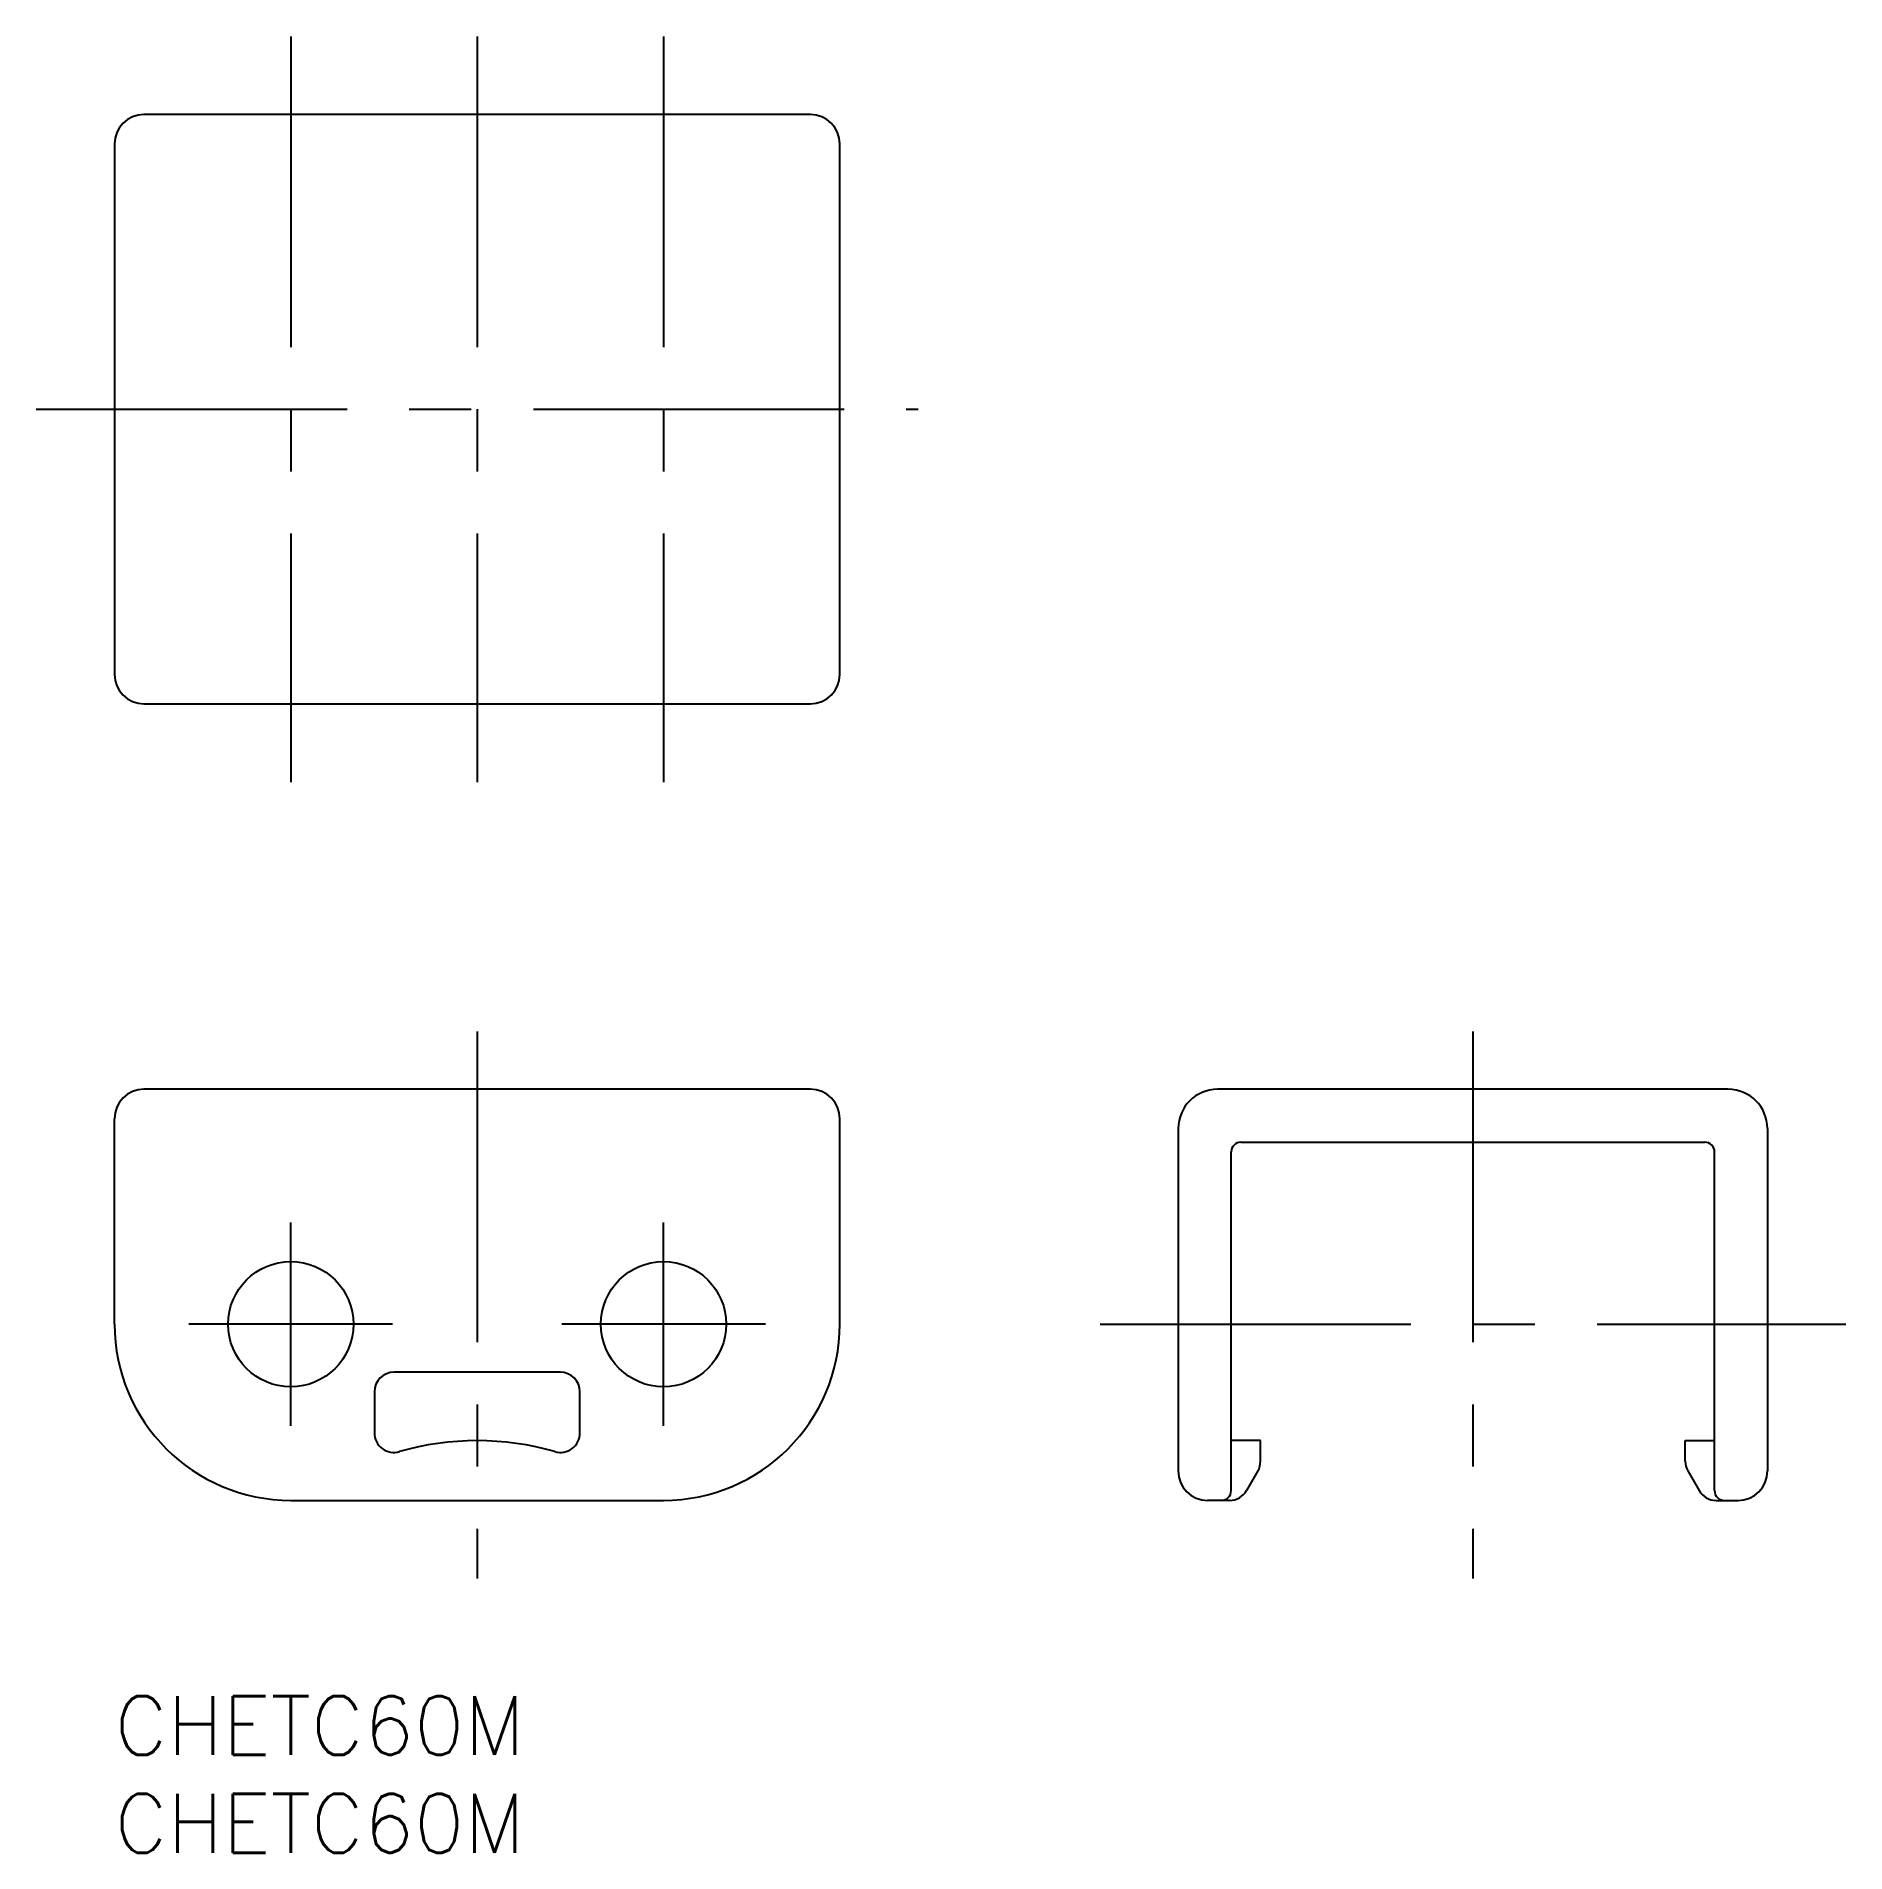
# Model space of a CAD drawing. Extents: x -4 to 88.4, y -8 to 84.8.
import ezdxf

# ---------------------------------------------------------------- set-up
doc = ezdxf.new("R2010")
doc.units = 0
doc.header["$LTSCALE"] = 0.5
doc.linetypes.add('CENTER', pattern=[50.8, 31.75, -6.35, 6.35, -6.35])
for name, color, linetype in [('MSM_CENTER', 1, 'CENTER'), ('MSM_CONTINUOUS', 7, 'CONTINUOUS'), ('MSM_PART_NUMBER', 7, 'CONTINUOUS')]:
    doc.layers.add(name, color=color, linetype=linetype)
doc.styles.get("Standard").update_dxf_attribs({"font": 'txt.shx', "height": 3, "bigfont": 'bigfont.shx'})

# ---------------------------------------------------------------- blocks, each defined once
blk = doc.blocks.new('*U10')
at = {"layer": 'MSM_PART_NUMBER'}
blk.add_text('CHETC60M', height=3, dxfattribs=at).set_placement((0, -3))
blk = doc.blocks.new('*U11')
at = {"layer": 'MSM_PART_NUMBER'}
blk.add_text('CHETC60M', height=3, dxfattribs=at).set_placement((0, -8))

msp = doc.modelspace()

# ---------------------------------------------------------------- linework, layer by layer
at = {"layer": 'MSM_CENTER'}
for p, q in [((9, 84.796), (9, 46.696)), ((18.525, 84.796), (18.525, 46.696)), ((28.05, 84.796), (28.05, 46.696)), ((-4, 65.746), (41.05, 65.746)), ((18.525, 33.95), (18.525, 6)), ((69.4, 33.95), (69.4, 6)), ((9, 13.8), (9, 24.2)), ((28.05, 13.8), (28.05, 24.2)), ((14.2, 19), (3.8, 19)), ((33.25, 19), (22.85, 19)), ((50.35, 19), (88.45, 19))]:
    msp.add_line(p, q, dxfattribs=at)
at = {"layer": 'MSM_CONTINUOUS'}
for p, q in [((35.55, 80.796), (1.5, 80.796)), ((0, 79.296), (0, 52.196)), ((37.05, 52.196), (37.05, 79.296)), ((1.5, 50.696), (35.55, 50.696)), ((82.45, 31), (56.35, 31)), ((0, 19), (0, 29.5)), ((37.05, 19), (37.05, 29.5)), ((54.35, 29), (54.35, 11.5)), ((84.45, 29), (84.45, 11.5)), ((57.55, 28.3), (81.25, 28.3)), ((57.05, 10.5), (57.05, 27.8)), ((81.75, 10.5), (81.75, 27.8)), ((22.775, 16.55), (14.275, 16.55)), ((13.275, 15.55), (13.275, 13.449)), ((23.775, 13.449), (23.775, 15.55)), ((58.55, 13.05), (57.05, 13.05)), ((58.55, 12), (58.55, 13.05)), ((80.25, 13.05), (81.75, 13.05)), ((80.25, 12), (80.25, 13.05)), ((58.416, 11.5), (57.839, 10.5)), ((80.384, 11.5), (80.961, 10.5)), ((9, 10), (28.05, 10)), ((56.973, 10), (55.85, 10)), ((81.827, 10), (82.95, 10))]:
    msp.add_line(p, q, dxfattribs=at)
at = {"layer": 'MSM_CONTINUOUS', "color": 7, "linetype": 'CONTINUOUS'}
msp.add_line((35.55, 31), (1.5, 31), dxfattribs=at)
at = {"layer": 'MSM_CONTINUOUS'}
for centre in [(9, 19), (28.05, 19)]:
    msp.add_circle(centre, 3.2, dxfattribs=at)
for centre, radius, start, end in [((1.5, 79.296), 1.5, 90, 180), ((35.55, 79.296), 1.5, 360, 90), ((1.5, 52.196), 1.5, 180, 270), ((35.55, 52.196), 1.5, 270, 0), ((56.35, 29), 2, 90, 180), ((82.45, 29), 2, 360, 90), ((57.55, 27.8), 0.5, 90, 180), ((81.25, 27.8), 0.5, 0, 90), ((9, 19), 9, 180, 270), ((28.05, 19), 9, 270, 0), ((14.275, 15.55), 1, 90, 180), ((22.775, 15.55), 1, 0, 90), ((14.275, 13.449), 1, 180, 286.09013), ((18.525, -1.285), 14.335, 73.90987, 106.09013), ((22.775, 13.449), 1, 253.90987, 0), ((55.85, 11.5), 1.5, 180, 270), ((57.55, 12), 1, 330, 0), ((81.25, 12), 1, 180, 210), ((82.95, 11.5), 1.5, 270, 0), ((56.55, 10.5), 0.5, 270, 0), ((56.973, 11), 1, 270, 330), ((81.827, 11), 1, 210, 270), ((82.25, 10.5), 0.5, 180, 270)]:
    msp.add_arc(centre, radius, start, end, dxfattribs=at)
at = {"layer": 'MSM_CONTINUOUS', "color": 7, "linetype": 'CONTINUOUS'}
for centre, start, end in [((1.5, 29.5), 90, 180), ((35.55, 29.5), 0, 90)]:
    msp.add_arc(centre, 1.5, start, end, dxfattribs=at)

# ---------------------------------------------------------------- block references
at = {"layer": 'MSM_CONTINUOUS'}
for name in ['*U10', '*U11']:
    msp.add_blockref(name, (0, 0), dxfattribs=at)

doc.saveas('drawing.dxf')
